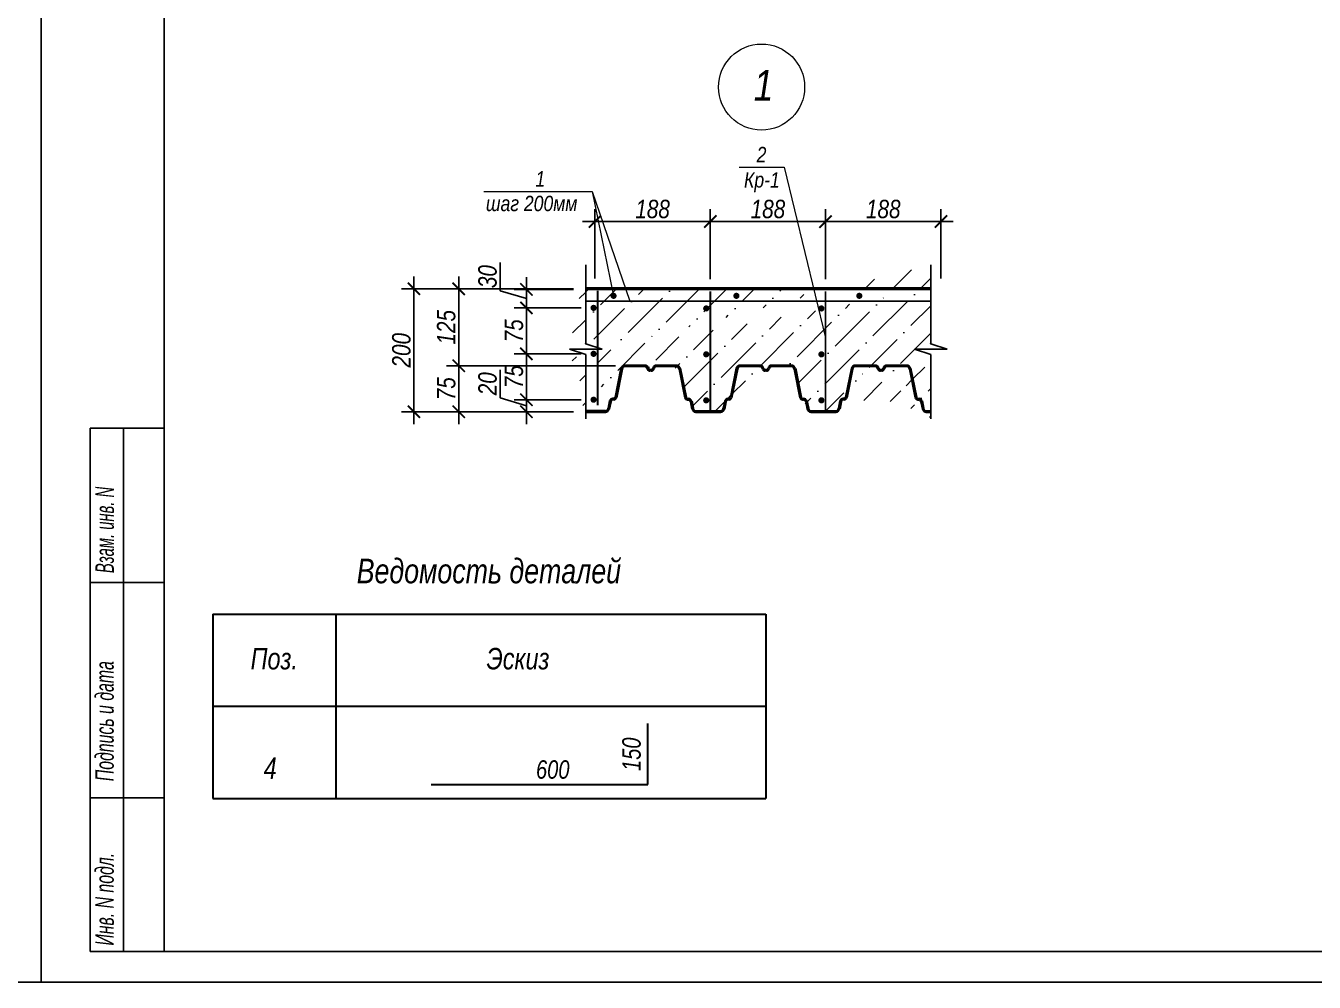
# Model space of a CAD drawing. Header units: millimetres. Extents: x 1582001 to 3303937, y 226471 to 491235.
# Drawn here: x 1707751 to 1728721, y 291255 to 306813 of the extents above; entities that cross this region are included whole.
import ezdxf

# ---------------------------------------------------------------- set-up
doc = ezdxf.new("R2010")
doc.units = ezdxf.units.MM
doc.layers.get('Defpoints').update_dxf_attribs({"color": 255, "lineweight": 30})
for name, color, linetype in [('00', 15, 'Continuous'), ('6', 7, 'Continuous'), ('Формуляр', 138, 'Continuous')]:
    doc.layers.add(name, color=color, linetype=linetype)
for name, color, linetype, lineweight in [('A-Wall-G', 22, 'Continuous', 50), ('армирование', 20, 'Continuous', 30), ('перекрытия', 7, 'Continuous', 40), ('таблица', 7, 'Continuous', 30), ('Текст', 202, 'Continuous', 15), ('Текст-пояснений', 135, 'Continuous', 15), ('Штриховки', 251, 'Continuous', 20)]:
    doc.layers.add(name, color=color, linetype=linetype, lineweight=lineweight)
doc.styles.add('STYLE1', font='ARIALNI.TTF', dxfattribs={"height": 300})
doc.styles.add('стиль1', font='ARIALNI.TTF', dxfattribs={"width": 0.98, "height": 300})
doc.dimstyles.new('М_10', dxfattribs={"dimtxt": 270, "dimasz": 200, "dimexe": 200, "dimexo": 200, "dimgap": 50, "dimtad": 1, "dimdec": 0, "dimlfac": 0.1, "dimzin": 0, "dimdsep": 46, "dimtxsty": 'стиль1', "dimblk": 'ARCHTICK', "dimcen": 200, "dimdle": 200, "dimadec": 0, "dimazin": 0, "dimtfac": 1, "dimtdec": 0, "dimtofl": 0, "dimtmove": 1, "dimatfit": 3, "dimldrblk": 'NONE', "dimfxl": 0, "dimtolj": 1, "dimtzin": 0, "dimarcsym": 0})

# ---------------------------------------------------------------- blocks, each defined once
blk = doc.blocks.new('_ArchTick')
at = {"color": 0, "linetype": 'ByBlock', "const_width": 0.15}
blk.add_lwpolyline([(-0.5, -0.5), (0.5, 0.5)], dxfattribs=at)
blk = doc.blocks.new('*D1991')
at = {"layer": 'Defpoints', "color": 0, "lineweight": -3, "ltscale": 100, "transparency": 16777216}
for p in [(1715899, 300730), (1716992, 300730), (1716865, 300535)]:
    blk.add_point(p, dxfattribs=at)
at = {"layer": 'Штриховки', "color": 0, "lineweight": -2, "ltscale": 100, "transparency": 16777216}
for p, q in [((1715471, 300761), (1715471, 301219)), ((1715899, 300335), (1715899, 300930)), ((1715899, 300632), (1715471, 300761)), ((1716792, 300730), (1715699, 300730)), ((1716665, 300535), (1715699, 300535))]:
    blk.add_line(p, q, dxfattribs=at)
at = {"layer": 'Штриховки', "color": 0, "lineweight": -2, "ltscale": 100, "transparency": 16777216, "xscale": 200, "yscale": 200, "zscale": 200}
for p, rotation in [((1715899, 300730), 90), ((1715899, 300535), 270)]:
    blk.add_blockref('_ArchTick', p, dxfattribs=dict(at, rotation=rotation))
at = {"layer": 'Штриховки', "color": 0, "ltscale": 100, "transparency": 16777216, "insert": (1715267, 300990), "char_height": 300, "attachment_point": 5, "rotation": 90, "style": 'стиль1'}
blk.add_mtext('\\A1;20', dxfattribs=at)
blk = doc.blocks.new('_None')
blk = doc.blocks.new('*D1992')
at = {"layer": 'Defpoints', "color": 0, "lineweight": -3, "ltscale": 100, "transparency": 16777216}
for p in [(1715899, 302224), (1716992, 302224), (1716992, 301477)]:
    blk.add_point(p, dxfattribs=at)
at = {"layer": 'Штриховки', "color": 0, "lineweight": -2, "ltscale": 100, "transparency": 16777216}
for p, q in [((1715899, 301277), (1715899, 302424)), ((1716792, 302224), (1715699, 302224)), ((1716792, 301477), (1715699, 301477))]:
    blk.add_line(p, q, dxfattribs=at)
at = {"layer": 'Штриховки', "color": 0, "lineweight": -2, "ltscale": 100, "transparency": 16777216, "xscale": 200, "yscale": 200, "zscale": 200}
for p, rotation in [((1715899, 302224), 90), ((1715899, 301477), 270)]:
    blk.add_blockref('_ArchTick', p, dxfattribs=dict(at, rotation=rotation))
at = {"layer": 'Штриховки', "color": 0, "ltscale": 100, "transparency": 16777216, "insert": (1715696, 301851), "char_height": 300, "attachment_point": 5, "rotation": 90, "style": 'стиль1'}
blk.add_mtext('\\A1;75', dxfattribs=at)
blk = doc.blocks.new('*D1993')
at = {"layer": 'Defpoints', "color": 0, "lineweight": -3, "ltscale": 100, "transparency": 16777216}
for p in [(1715899, 301477), (1716992, 301477), (1716992, 300730)]:
    blk.add_point(p, dxfattribs=at)
at = {"layer": 'Штриховки', "color": 0, "lineweight": -2, "ltscale": 100, "transparency": 16777216}
for p, q in [((1715899, 300530), (1715899, 301677)), ((1716792, 301477), (1715699, 301477)), ((1716792, 300730), (1715699, 300730))]:
    blk.add_line(p, q, dxfattribs=at)
at = {"layer": 'Штриховки', "color": 0, "lineweight": -2, "ltscale": 100, "transparency": 16777216, "xscale": 200, "yscale": 200, "zscale": 200}
for p, rotation in [((1715899, 301477), 90), ((1715899, 300730), 270)]:
    blk.add_blockref('_ArchTick', p, dxfattribs=dict(at, rotation=rotation))
at = {"layer": 'Штриховки', "color": 0, "ltscale": 100, "transparency": 16777216, "insert": (1715696, 301104), "char_height": 300, "attachment_point": 5, "rotation": 90, "style": 'стиль1'}
blk.add_mtext('\\A1;75', dxfattribs=at)
blk = doc.blocks.new('*D1994')
at = {"layer": 'Defpoints', "color": 0, "lineweight": -3, "ltscale": 100, "transparency": 16777216}
for p in [(1715899, 302525), (1716865, 302525), (1716992, 302224)]:
    blk.add_point(p, dxfattribs=at)
at = {"layer": 'Штриховки', "color": 0, "lineweight": -2, "ltscale": 100, "transparency": 16777216}
for p, q in [((1715471, 302503), (1715471, 302962)), ((1715899, 302024), (1715899, 302725)), ((1715899, 302375), (1715471, 302503)), ((1716665, 302525), (1715699, 302525)), ((1716792, 302224), (1715699, 302224))]:
    blk.add_line(p, q, dxfattribs=at)
at = {"layer": 'Штриховки', "color": 0, "lineweight": -2, "ltscale": 100, "transparency": 16777216, "xscale": 200, "yscale": 200, "zscale": 200}
for p, rotation in [((1715899, 302525), 90), ((1715899, 302224), 270)]:
    blk.add_blockref('_ArchTick', p, dxfattribs=dict(at, rotation=rotation))
at = {"layer": 'Штриховки', "color": 0, "ltscale": 100, "transparency": 16777216, "insert": (1715267, 302733), "char_height": 300, "attachment_point": 5, "rotation": 90, "style": 'стиль1'}
blk.add_mtext('\\A1;30', dxfattribs=at)
blk = doc.blocks.new('*D1995')
at = {"layer": 'Defpoints', "color": 0, "lineweight": -3, "ltscale": 100, "transparency": 16777216}
for p in [(1717549, 301284), (1714797, 300535), (1716865, 300535)]:
    blk.add_point(p, dxfattribs=at)
at = {"layer": 'Штриховки', "color": 0, "lineweight": -2, "ltscale": 100, "transparency": 16777216}
for p, q in [((1714797, 301484), (1714797, 300335)), ((1717349, 301284), (1714597, 301284)), ((1716665, 300535), (1714597, 300535))]:
    blk.add_line(p, q, dxfattribs=at)
at = {"layer": 'Штриховки', "color": 0, "lineweight": -2, "ltscale": 100, "transparency": 16777216, "xscale": 200, "yscale": 200, "zscale": 200}
for p, rotation in [((1714797, 301284), 90), ((1714797, 300535), 270)]:
    blk.add_blockref('_ArchTick', p, dxfattribs=dict(at, rotation=rotation))
at = {"layer": 'Штриховки', "color": 0, "ltscale": 100, "transparency": 16777216, "insert": (1714594, 300909), "char_height": 300, "attachment_point": 5, "rotation": 90, "style": 'стиль1'}
blk.add_mtext('\\A1;75', dxfattribs=at)
blk = doc.blocks.new('*D1996')
at = {"layer": 'Defpoints', "color": 0, "lineweight": -3, "ltscale": 100, "transparency": 16777216}
for p in [(1716865, 302535), (1714068, 300535), (1716665, 300535)]:
    blk.add_point(p, dxfattribs=at)
at = {"layer": 'Штриховки', "color": 0, "lineweight": -2, "ltscale": 100, "transparency": 16777216}
for p, q in [((1714068, 302735), (1714068, 300335)), ((1716665, 302535), (1713868, 302535)), ((1716465, 300535), (1713868, 300535))]:
    blk.add_line(p, q, dxfattribs=at)
at = {"layer": 'Штриховки', "color": 0, "lineweight": -2, "ltscale": 100, "transparency": 16777216, "xscale": 200, "yscale": 200, "zscale": 200}
for p, rotation in [((1714068, 302535), 90), ((1714068, 300535), 270)]:
    blk.add_blockref('_ArchTick', p, dxfattribs=dict(at, rotation=rotation))
at = {"layer": 'Штриховки', "color": 0, "ltscale": 100, "transparency": 16777216, "insert": (1713865, 301535), "char_height": 300, "attachment_point": 5, "rotation": 90, "style": 'стиль1'}
blk.add_mtext('\\A1;200', dxfattribs=at)
blk = doc.blocks.new('*D1997')
at = {"layer": 'Defpoints', "color": 0, "lineweight": -3, "ltscale": 100, "transparency": 16777216}
for p in [(1714797, 302535), (1715094, 302535), (1715094, 301284)]:
    blk.add_point(p, dxfattribs=at)
at = {"layer": 'Штриховки', "color": 0, "lineweight": -2, "ltscale": 100, "transparency": 16777216}
for p, q in [((1714797, 301084), (1714797, 302735)), ((1714894, 302535), (1714597, 302535)), ((1714894, 301284), (1714597, 301284))]:
    blk.add_line(p, q, dxfattribs=at)
at = {"layer": 'Штриховки', "color": 0, "lineweight": -2, "ltscale": 100, "transparency": 16777216, "xscale": 200, "yscale": 200, "zscale": 200}
for p, rotation in [((1714797, 302535), 90), ((1714797, 301284), 270)]:
    blk.add_blockref('_ArchTick', p, dxfattribs=dict(at, rotation=rotation))
at = {"layer": 'Штриховки', "color": 0, "ltscale": 100, "transparency": 16777216, "insert": (1714594, 301909), "char_height": 300, "attachment_point": 5, "rotation": 90, "style": 'стиль1'}
blk.add_mtext('\\A1;125', dxfattribs=at)
blk = doc.blocks.new('*D1998')
at = {"layer": 'Defpoints', "color": 0, "lineweight": -3, "ltscale": 100, "transparency": 16777216}
for p in [(1720767, 303628), (1718892, 302494), (1720767, 302494)]:
    blk.add_point(p, dxfattribs=at)
at = {"layer": 'Штриховки', "color": 0, "lineweight": -2, "ltscale": 100, "transparency": 16777216}
for p, q in [((1718892, 302694), (1718892, 303828)), ((1720767, 302694), (1720767, 303828)), ((1718692, 303628), (1720967, 303628))]:
    blk.add_line(p, q, dxfattribs=at)
at = {"layer": 'Штриховки', "color": 0, "lineweight": -2, "ltscale": 100, "transparency": 16777216, "xscale": 200, "yscale": 200, "zscale": 200, "rotation": 180}
blk.add_blockref('_ArchTick', (1718892, 303628), dxfattribs=at)
at = {"layer": 'Штриховки', "color": 0, "lineweight": -2, "ltscale": 100, "transparency": 16777216, "xscale": 200, "yscale": 200, "zscale": 200}
blk.add_blockref('_ArchTick', (1720767, 303628), dxfattribs=at)
at = {"layer": 'Штриховки', "color": 0, "ltscale": 100, "transparency": 16777216, "insert": (1719830, 303831), "char_height": 300, "attachment_point": 5, "style": 'стиль1'}
blk.add_mtext('\\A1;188', dxfattribs=at)
blk = doc.blocks.new('*D1999')
at = {"layer": 'Defpoints', "color": 0, "lineweight": -3, "ltscale": 100, "transparency": 16777216}
for p in [(1718892, 303628), (1717014, 302503), (1718892, 302494)]:
    blk.add_point(p, dxfattribs=at)
at = {"layer": 'Штриховки', "color": 0, "lineweight": -2, "ltscale": 100, "transparency": 16777216}
for p, q in [((1717014, 302703), (1717014, 303828)), ((1718892, 302694), (1718892, 303828)), ((1716814, 303628), (1719092, 303628))]:
    blk.add_line(p, q, dxfattribs=at)
at = {"layer": 'Штриховки', "color": 0, "lineweight": -2, "ltscale": 100, "transparency": 16777216, "xscale": 200, "yscale": 200, "zscale": 200, "rotation": 180}
blk.add_blockref('_ArchTick', (1717014, 303628), dxfattribs=at)
at = {"layer": 'Штриховки', "color": 0, "lineweight": -2, "ltscale": 100, "transparency": 16777216, "xscale": 200, "yscale": 200, "zscale": 200}
blk.add_blockref('_ArchTick', (1718892, 303628), dxfattribs=at)
at = {"layer": 'Штриховки', "color": 0, "ltscale": 100, "transparency": 16777216, "insert": (1717953, 303831), "char_height": 300, "attachment_point": 5, "style": 'стиль1'}
blk.add_mtext('\\A1;188', dxfattribs=at)
blk = doc.blocks.new('*D2000')
at = {"layer": 'Defpoints', "color": 0, "lineweight": -3, "ltscale": 100, "transparency": 16777216}
for p in [(1720767, 303628), (1720767, 302494), (1722646, 302503)]:
    blk.add_point(p, dxfattribs=at)
at = {"layer": 'Штриховки', "color": 0, "lineweight": -2, "ltscale": 100, "transparency": 16777216}
for p, q in [((1720767, 302694), (1720767, 303828)), ((1722646, 302703), (1722646, 303828)), ((1722846, 303628), (1720567, 303628))]:
    blk.add_line(p, q, dxfattribs=at)
at = {"layer": 'Штриховки', "color": 0, "lineweight": -2, "ltscale": 100, "transparency": 16777216, "xscale": 200, "yscale": 200, "zscale": 200, "rotation": 180}
blk.add_blockref('_ArchTick', (1720767, 303628), dxfattribs=at)
at = {"layer": 'Штриховки', "color": 0, "lineweight": -2, "ltscale": 100, "transparency": 16777216, "xscale": 200, "yscale": 200, "zscale": 200}
blk.add_blockref('_ArchTick', (1722646, 303628), dxfattribs=at)
at = {"layer": 'Штриховки', "color": 0, "ltscale": 100, "transparency": 16777216, "insert": (1721707, 303831), "char_height": 300, "attachment_point": 5, "style": 'стиль1'}
blk.add_mtext('\\A1;188', dxfattribs=at)

msp = doc.modelspace()

# ---------------------------------------------------------------- hatches: boundary and pattern name
at = {"layer": 'Штриховки', "ltscale": 100}
h = msp.add_hatch(dxfattribs=at)
h.set_pattern_fill('ANSI36', color=256, scale=100, style=0)
h.set_pattern_definition([(45, (1716599.55, 300419.83), (168.38, 617.393), [793.75, -158.75, 0, -158.75])])
edge = h.paths.add_edge_path(flags=16)
edge.add_arc((1721055, 300694.8), 49, 90, 168.87383)
edge.add_arc((1721055, 300694.8), 49, 90, 168.87383, ccw=False)
h.paths.add_polyline_path([(1721006.9, 300704.3), (1720983.5, 300585)], flags=16)
edge = h.paths.add_edge_path(flags=17)
edge.add_arc((1720933.4, 300594.8), 51, 270, 348.87383)
edge.add_arc((1720933.4, 300594.8), 51, 270, 348.87383, ccw=False)
edge = h.paths.add_edge_path(flags=16)
edge.add_arc((1721055, 300694.8), 40, 90, 168.87383)
edge.add_arc((1721055, 300694.8), 40, 90, 168.87383, ccw=False)
h.paths.add_polyline_path([(1721015.8, 300702.5), (1720992.3, 300583.2)], flags=16)
edge = h.paths.add_edge_path(flags=16)
edge.add_arc((1720933.4, 300594.8), 60, 270, 348.87383)
edge.add_arc((1720933.4, 300594.8), 60, 270, 348.87383, ccw=False)
h.paths.add_polyline_path([(1721069.2, 300743.8), (1721055, 300743.8)], flags=16)
edge = h.paths.add_edge_path(flags=16)
edge.add_arc((1721069.2, 300774.8), 31, 270, 348.87383)
edge.add_arc((1721069.2, 300774.8), 31, 270, 348.87383, ccw=False)
h.paths.add_polyline_path([(1721069.2, 300734.8), (1721055, 300734.8)], flags=16)
edge = h.paths.add_edge_path(flags=16)
edge.add_arc((1721069.2, 300774.8), 40, 270, 348.87383)
edge.add_arc((1721069.2, 300774.8), 40, 270, 348.87383, ccw=False)
edge = h.paths.add_edge_path()
edge.add_line((1722480.6, 302534.8), (1716864.9, 302534.8))
edge.add_line((1717183.4, 300543.8), (1716864.9, 300543.8))
edge.add_arc((1717183.4, 300594.8), 51, 270, 348.87383)
edge.add_line((1717256.9, 300704.3), (1717233.5, 300585))
edge.add_arc((1717305, 300694.8), 49, 90, 168.87383)
edge.add_arc((1717319.2, 300774.8), 31, 270, 348.87383)
edge.add_line((1717443.5, 301236.2), (1717349.6, 300768.8))
edge.add_line((1717830.3, 301283.8), (1717501.4, 301283.8))
edge.add_arc((1717501.4, 301224.8), 59, 90, 168.87383)
edge.add_arc((1717501.4, 301224.8), 50, 90, 168.87383)
edge.add_arc((1717909.7, 301244.8), 31, 187.18076, 270)
edge.add_arc((1717909.7, 301244.8), 40, 187.18076, 270)
edge.add_arc((1717830.3, 301234.8), 49, 7.18076, 90)
edge.add_arc((1717830.3, 301234.8), 40, 7.18076, 90)
edge.add_line((1717930.9, 301213.8), (1717909.7, 301213.8))
edge.add_line((1717930.9, 301204.8), (1717909.7, 301204.8))
edge.add_line((1717830.3, 301274.8), (1717501.4, 301274.8))
edge.add_arc((1717930.9, 301244.8), 31, 270, 352.81924)
edge.add_arc((1717930.9, 301244.8), 40, 270, 352.81924)
edge.add_arc((1718010.3, 301234.8), 49, 90, 172.81924)
edge.add_arc((1718010.3, 301234.8), 40, 90, 172.81924)
edge.add_line((1718339.2, 301283.8), (1718010.3, 301283.8))
edge.add_line((1718339.2, 301274.8), (1718010.3, 301274.8))
edge.add_arc((1718339.2, 301224.8), 59, 11.12617, 90)
edge.add_arc((1718339.2, 301224.8), 50, 11.12617, 90)
edge.add_arc((1718657.1, 300594.8), 51, 191.12617, 270)
edge.add_arc((1718657.1, 300594.8), 60, 191.12617, 270)
edge.add_line((1718583.6, 300704.3), (1718607.1, 300585))
edge.add_line((1718574.8, 300702.5), (1718598.3, 300583.2))
edge.add_arc((1718535.6, 300694.8), 49, 11.12617, 90)
edge.add_arc((1718535.6, 300694.8), 40, 11.12617, 90)
edge.add_line((1718521.4, 300743.8), (1718535.6, 300743.8))
edge.add_line((1718521.4, 300734.8), (1718535.6, 300734.8))
edge.add_arc((1718521.4, 300774.8), 31, 191.12617, 270)
edge.add_arc((1718521.4, 300774.8), 40, 191.12617, 270)
edge.add_line((1718397.1, 301236.2), (1718490.9, 300768.8))
edge.add_line((1718388.2, 301234.5), (1718482.1, 300767.1))
edge.add_line((1718657.1, 300543.8), (1719058.4, 300543.8))
edge.add_line((1718657.1, 300534.8), (1719058.4, 300534.8))
edge.add_arc((1719376.4, 301224.8), 59, 90, 168.87383)
edge.add_arc((1719376.4, 301224.8), 50, 90, 168.87383)
edge.add_arc((1719058.4, 300594.8), 51, 270, 348.87383)
edge.add_arc((1719058.4, 300594.8), 60, 270, 348.87383)
edge.add_line((1719131.9, 300704.3), (1719108.5, 300585))
edge.add_line((1719140.8, 300702.5), (1719117.3, 300583.2))
edge.add_arc((1719180, 300694.8), 49, 90, 168.87383)
edge.add_arc((1719180, 300694.8), 40, 90, 168.87383)
edge.add_line((1719194.2, 300743.8), (1719180, 300743.8))
edge.add_line((1719194.2, 300734.8), (1719180, 300734.8))
edge.add_arc((1719194.2, 300774.8), 31, 270, 348.87383)
edge.add_arc((1719194.2, 300774.8), 40, 270, 348.87383)
edge.add_line((1719318.5, 301236.2), (1719224.6, 300768.8))
edge.add_line((1719327.3, 301234.5), (1719233.5, 300767.1))
edge.add_line((1719705.3, 301283.8), (1719376.4, 301283.8))
edge.add_line((1719705.3, 301274.8), (1719376.4, 301274.8))
edge.add_arc((1719784.7, 301244.8), 31, 187.18076, 270)
edge.add_arc((1719784.7, 301244.8), 40, 187.18076, 270)
edge.add_arc((1719705.3, 301234.8), 49, 7.18076, 90)
edge.add_arc((1719705.3, 301234.8), 40, 7.18076, 90)
edge.add_line((1719805.9, 301213.8), (1719784.7, 301213.8))
edge.add_line((1719805.9, 301204.8), (1719784.7, 301204.8))
edge.add_arc((1719805.9, 301244.8), 31, 270, 352.81924)
edge.add_arc((1719805.9, 301244.8), 40, 270, 352.81924)
edge.add_arc((1719885.3, 301234.8), 49, 90, 172.81924)
edge.add_arc((1719885.3, 301234.8), 40, 90, 172.81924)
edge.add_line((1720214.2, 301283.8), (1719885.3, 301283.8))
edge.add_line((1720214.2, 301274.8), (1719885.3, 301274.8))
edge.add_arc((1720214.2, 301224.8), 59, 11.12617, 90)
edge.add_arc((1720214.2, 301224.8), 50, 11.12617, 90)
edge.add_arc((1720532.1, 300594.8), 51, 191.12617, 270)
edge.add_arc((1720532.1, 300594.8), 60, 191.12617, 270)
edge.add_line((1720458.6, 300704.3), (1720482.1, 300585))
edge.add_line((1720449.8, 300702.5), (1720473.3, 300583.2))
edge.add_arc((1720410.6, 300694.8), 49, 11.12617, 90)
edge.add_arc((1720410.6, 300694.8), 40, 11.12617, 90)
edge.add_line((1720396.4, 300743.8), (1720410.6, 300743.8))
edge.add_line((1720396.4, 300734.8), (1720410.6, 300734.8))
edge.add_arc((1720396.4, 300774.8), 31, 191.12617, 270)
edge.add_arc((1720396.4, 300774.8), 40, 191.12617, 270)
edge.add_line((1720272.1, 301236.2), (1720365.9, 300768.8))
edge.add_line((1720263.2, 301234.5), (1720357.1, 300767.1))
edge.add_line((1720532.1, 300543.8), (1720933.4, 300543.8))
edge.add_line((1720532.1, 300534.8), (1720933.4, 300534.8))
edge.add_arc((1721251.4, 301224.8), 59, 90, 168.87383)
edge.add_arc((1721251.4, 301224.8), 50, 90, 168.87383)
edge.add_line((1721580.3, 301283.8), (1721251.4, 301283.8))
edge.add_line((1721580.3, 301274.8), (1721251.4, 301274.8))
edge.add_arc((1721659.7, 301244.8), 31, 187.18076, 270)
edge.add_arc((1721659.7, 301244.8), 40, 187.18076, 270)
edge.add_arc((1721580.3, 301234.8), 49, 7.18076, 90)
edge.add_arc((1721580.3, 301234.8), 40, 7.18076, 90)
edge.add_line((1721680.9, 301213.8), (1721659.7, 301213.8))
edge.add_line((1721680.9, 301204.8), (1721659.7, 301204.8))
edge.add_arc((1721680.9, 301244.8), 31, 270, 352.81924)
edge.add_arc((1721680.9, 301244.8), 40, 270, 352.81924)
edge.add_arc((1721760.3, 301234.8), 49, 90, 172.81924)
edge.add_arc((1721760.3, 301234.8), 40, 90, 172.81924)
edge.add_line((1722089.2, 301283.8), (1721760.3, 301283.8))
edge.add_line((1722089.2, 301274.8), (1721760.3, 301274.8))
edge.add_arc((1722285.6, 300694.8), 49, 11.12617, 90)
edge.add_arc((1722285.6, 300694.8), 40, 11.12617, 90)
edge.add_line((1722271.4, 300743.8), (1722285.6, 300743.8))
edge.add_line((1722271.4, 300734.8), (1722285.6, 300734.8))
edge.add_arc((1722271.4, 300774.8), 31, 191.12617, 270)
edge.add_arc((1722271.4, 300774.8), 40, 191.12617, 270)
edge.add_arc((1722089.2, 301224.8), 59, 11.12617, 90)
edge.add_arc((1722089.2, 301224.8), 50, 11.12617, 90)
edge.add_line((1722147.1, 301236.2), (1722240.9, 300768.8))
edge.add_line((1722138.2, 301234.5), (1722232.1, 300767.1))
edge.add_line((1721193.5, 301236.2), (1721099.6, 300768.8))
edge.add_line((1721202.3, 301234.5), (1721108.5, 300767.1))
edge.add_line((1722407.1, 300543.8), (1722480.6, 300543.8))
edge.add_line((1722407.1, 300534.8), (1722480.6, 300534.8))
edge.add_arc((1722407.1, 300594.8), 51, 191.12617, 270)
edge.add_arc((1722407.1, 300594.8), 60, 191.12617, 270)
edge.add_line((1722333.6, 300704.3), (1722357.1, 300585))
edge.add_line((1722324.8, 300702.5), (1722348.3, 300583.2))
edge.add_line((1722480.6, 300419.8), (1722480.6, 301464.2))
edge.add_line((1722480.6, 301464.2), (1722215.2, 301552.7))
edge.add_line((1722215.2, 301552.7), (1722745.9, 301552.7))
edge.add_line((1722745.9, 301552.7), (1722480.6, 301641.1))
edge.add_line((1722480.6, 301641.1), (1722480.6, 302925.6))
edge.add_line((1717130.3, 301552.7), (1716864.9, 301641.1))
edge.add_line((1716864.9, 301641.1), (1716864.9, 302925.6))
edge.add_line((1716599.5, 301552.7), (1717130.3, 301552.7))
edge.add_line((1716864.9, 301464.2), (1716599.5, 301552.7))
edge.add_line((1716864.9, 300419.8), (1716864.9, 301464.2))

# ---------------------------------------------------------------- linework, layer by layer
at = {"layer": '00', "color": 15, "linetype": 'Continuous'}
for p, q in [((1716864.9, 301641.1), (1716864.9, 302925.6)), ((1722480.6, 301641.1), (1722480.6, 302925.6)), ((1717130.3, 301552.7), (1716864.9, 301641.1)), ((1722745.9, 301552.7), (1722480.6, 301641.1)), ((1716599.5, 301552.7), (1717130.3, 301552.7)), ((1716864.9, 301464.2), (1716599.5, 301552.7)), ((1716864.9, 300419.8), (1716864.9, 301464.2)), ((1722215.2, 301552.7), (1722745.9, 301552.7)), ((1722480.6, 301464.2), (1722215.2, 301552.7)), ((1722480.6, 300419.8), (1722480.6, 301464.2))]:
    msp.add_line(p, q, dxfattribs=at)
at = {"layer": '00', "color": 15, "linetype": 'Continuous', "const_width": 30}
for points in [[(1717058.6, 302503), (1717058.6, 300641.6)], [(1718892.2, 302494), (1718892.2, 300562.6)], [(1720767.2, 302494), (1720767.2, 300562.6)], [(1716864.9, 302334.8), (1722480.6, 302334.8)]]:
    msp.add_lwpolyline(points, dxfattribs=at)
at = {"layer": '00', "color": 15, "linetype": 'Continuous', "const_width": 49.8}
for points in [[(1717341.9, 302420.4, -1), (1717291.6, 302420.4, -1)], [(1719341.9, 302420.4, -1), (1719291.6, 302420.4, -1)], [(1721341.9, 302420.4, -1), (1721291.6, 302420.4, -1)], [(1717017, 302224.3, -1), (1716966.7, 302224.3, -1)], [(1718850.6, 302215.3, -1), (1718800.3, 302215.3, -1)], [(1720725.6, 302215.3, -1), (1720675.3, 302215.3, -1)], [(1717017, 301477.1, -1), (1716966.7, 301477.1, -1)], [(1718850.6, 301468.1, -1), (1718800.3, 301468.1, -1)], [(1720725.6, 301468.1, -1), (1720675.3, 301468.1, -1)], [(1717017, 300730, -1), (1716966.7, 300730, -1)], [(1718850.6, 300721, -1), (1718800.3, 300721, -1)], [(1720725.6, 300721, -1), (1720675.3, 300721, -1)]]:
    msp.add_lwpolyline(points, format="xyb", close=True, dxfattribs=at)
at = {"layer": '6', "color": 12}
for p in [(1716864.9, 301641.1), (1722480.6, 301641.1)]:
    msp.add_point(p, dxfattribs=at)
at = {"layer": 'A-Wall-G', "color": 0, "ltscale": 100}
msp.add_line((1722480.6, 302534.8), (1716864.9, 302534.8), dxfattribs=at)
at = {"layer": 'армирование'}
for p, q in [((1717876.6, 294470.8), (1717876.6, 295464.1)), ((1717876.6, 294470.8), (1717876.6, 295464.1)), ((1714347.6, 294470.8), (1717876.6, 294470.8)), ((1714347.6, 294470.8), (1717876.6, 294470.8))]:
    msp.add_line(p, q, dxfattribs=at)
at = {"layer": 'перекрытия', "lineweight": 40, "ltscale": 100}
for p, q in [((1717443.5, 301236.2), (1717349.6, 300768.8)), ((1717452.3, 301234.5), (1717358.5, 300767.1)), ((1717830.3, 301283.8), (1717501.4, 301283.8)), ((1717830.3, 301274.8), (1717501.4, 301274.8)), ((1717930.9, 301213.8), (1717909.7, 301213.8)), ((1717930.9, 301204.8), (1717909.7, 301204.8)), ((1718339.2, 301283.8), (1718010.3, 301283.8)), ((1718339.2, 301274.8), (1718010.3, 301274.8)), ((1718388.2, 301234.5), (1718482.1, 300767.1)), ((1718397.1, 301236.2), (1718490.9, 300768.8)), ((1719318.5, 301236.2), (1719224.6, 300768.8)), ((1719327.3, 301234.5), (1719233.5, 300767.1)), ((1719705.3, 301283.8), (1719376.4, 301283.8)), ((1719705.3, 301274.8), (1719376.4, 301274.8)), ((1719805.9, 301213.8), (1719784.7, 301213.8)), ((1719805.9, 301204.8), (1719784.7, 301204.8)), ((1720214.2, 301283.8), (1719885.3, 301283.8)), ((1720214.2, 301274.8), (1719885.3, 301274.8)), ((1720263.2, 301234.5), (1720357.1, 300767.1)), ((1720272.1, 301236.2), (1720365.9, 300768.8)), ((1721193.5, 301236.2), (1721099.6, 300768.8)), ((1721202.3, 301234.5), (1721108.5, 300767.1)), ((1721580.3, 301283.8), (1721251.4, 301283.8)), ((1721580.3, 301274.8), (1721251.4, 301274.8)), ((1721680.9, 301213.8), (1721659.7, 301213.8)), ((1721680.9, 301204.8), (1721659.7, 301204.8)), ((1722089.2, 301283.8), (1721760.3, 301283.8)), ((1722089.2, 301274.8), (1721760.3, 301274.8)), ((1722138.2, 301234.5), (1722232.1, 300767.1)), ((1722147.1, 301236.2), (1722240.9, 300768.8)), ((1717319.2, 300743.8), (1717305, 300743.8)), ((1717319.2, 300734.8), (1717305, 300734.8)), ((1718521.4, 300743.8), (1718535.6, 300743.8)), ((1718521.4, 300734.8), (1718535.6, 300734.8)), ((1719194.2, 300743.8), (1719180, 300743.8)), ((1719194.2, 300734.8), (1719180, 300734.8)), ((1720396.4, 300743.8), (1720410.6, 300743.8)), ((1720396.4, 300734.8), (1720410.6, 300734.8)), ((1721069.2, 300743.8), (1721055, 300743.8)), ((1721069.2, 300743.8), (1721055, 300743.8)), ((1721069.2, 300734.8), (1721055, 300734.8)), ((1721069.2, 300734.8), (1721055, 300734.8)), ((1722271.4, 300743.8), (1722285.6, 300743.8)), ((1722271.4, 300734.8), (1722285.6, 300734.8)), ((1716864.9, 300543.8), (1717183.4, 300543.8)), ((1717183.4, 300543.8), (1716864.9, 300543.8)), ((1716864.9, 300534.8), (1717183.4, 300534.8)), ((1717183.4, 300534.8), (1716864.9, 300534.8)), ((1717256.9, 300704.3), (1717233.5, 300585)), ((1717265.8, 300702.5), (1717242.3, 300583.2)), ((1718574.8, 300702.5), (1718598.3, 300583.2)), ((1718583.6, 300704.3), (1718607.1, 300585)), ((1718657.1, 300543.8), (1719058.4, 300543.8)), ((1718657.1, 300534.8), (1719058.4, 300534.8)), ((1719131.9, 300704.3), (1719108.5, 300585)), ((1719140.8, 300702.5), (1719117.3, 300583.2)), ((1720449.8, 300702.5), (1720473.3, 300583.2)), ((1720458.6, 300704.3), (1720482.1, 300585)), ((1720532.1, 300543.8), (1720933.4, 300543.8)), ((1720532.1, 300534.8), (1720933.4, 300534.8)), ((1721006.9, 300704.3), (1720983.5, 300585)), ((1721006.9, 300704.3), (1720983.5, 300585)), ((1721015.8, 300702.5), (1720992.3, 300583.2)), ((1721015.8, 300702.5), (1720992.3, 300583.2)), ((1722324.8, 300702.5), (1722348.3, 300583.2)), ((1722333.6, 300704.3), (1722357.1, 300585)), ((1722407.1, 300543.8), (1722480.6, 300543.8)), ((1722407.1, 300534.8), (1722480.6, 300534.8))]:
    msp.add_line(p, q, dxfattribs=at)
for centre, radius, start, end in [((1717501.4, 301224.8), 59, 90, 168.87383), ((1717501.4, 301224.8), 50, 90, 168.87383), ((1717830.3, 301234.8), 49, 7.18076, 90), ((1717830.3, 301234.8), 40, 7.18076, 90), ((1717909.7, 301244.8), 40, 187.18076, 270), ((1717909.7, 301244.8), 31, 187.18076, 270), ((1717930.9, 301244.8), 31, 270, 352.81924), ((1717930.9, 301244.8), 40, 270, 352.81924), ((1718010.3, 301234.8), 49, 90, 172.81924), ((1718010.3, 301234.8), 40, 90, 172.81924), ((1718339.2, 301224.8), 59, 11.12617, 90), ((1718339.2, 301224.8), 50, 11.12617, 90), ((1719376.4, 301224.8), 59, 90, 168.87383), ((1719376.4, 301224.8), 50, 90, 168.87383), ((1719705.3, 301234.8), 49, 7.18076, 90), ((1719705.3, 301234.8), 40, 7.18076, 90), ((1719784.7, 301244.8), 40, 187.18076, 270), ((1719784.7, 301244.8), 31, 187.18076, 270), ((1719805.9, 301244.8), 31, 270, 352.81924), ((1719805.9, 301244.8), 40, 270, 352.81924), ((1719885.3, 301234.8), 49, 90, 172.81924), ((1719885.3, 301234.8), 40, 90, 172.81924), ((1720214.2, 301224.8), 59, 11.12617, 90), ((1720214.2, 301224.8), 50, 11.12617, 90), ((1721251.4, 301224.8), 59, 90, 168.87383), ((1721251.4, 301224.8), 50, 90, 168.87383), ((1721580.3, 301234.8), 49, 7.18076, 90), ((1721580.3, 301234.8), 40, 7.18076, 90), ((1721659.7, 301244.8), 40, 187.18076, 270), ((1721659.7, 301244.8), 31, 187.18076, 270), ((1721680.9, 301244.8), 31, 270, 352.81924), ((1721680.9, 301244.8), 40, 270, 352.81924), ((1721760.3, 301234.8), 49, 90, 172.81924), ((1721760.3, 301234.8), 40, 90, 172.81924), ((1722089.2, 301224.8), 59, 11.12617, 90), ((1722089.2, 301224.8), 50, 11.12617, 90), ((1717305, 300694.8), 49, 90, 168.87383), ((1717305, 300694.8), 40, 90, 168.87383), ((1717319.2, 300774.8), 31, 270, 348.87383), ((1717319.2, 300774.8), 40, 270, 348.87383), ((1718521.4, 300774.8), 40, 191.12617, 270), ((1718521.4, 300774.8), 31, 191.12617, 270), ((1718535.6, 300694.8), 49, 11.12617, 90), ((1718535.6, 300694.8), 40, 11.12617, 90), ((1719180, 300694.8), 49, 90, 168.87383), ((1719180, 300694.8), 40, 90, 168.87383), ((1719194.2, 300774.8), 31, 270, 348.87383), ((1719194.2, 300774.8), 40, 270, 348.87383), ((1720396.4, 300774.8), 40, 191.12617, 270), ((1720396.4, 300774.8), 31, 191.12617, 270), ((1720410.6, 300694.8), 49, 11.12617, 90), ((1720410.6, 300694.8), 40, 11.12617, 90), ((1721055, 300694.8), 49, 90, 168.87383), ((1721055, 300694.8), 49, 90, 168.87383), ((1721055, 300694.8), 40, 90, 168.87383), ((1721055, 300694.8), 40, 90, 168.87383), ((1721069.2, 300774.8), 31, 270, 348.87383), ((1721069.2, 300774.8), 31, 270, 348.87383), ((1721069.2, 300774.8), 40, 270, 348.87383), ((1721069.2, 300774.8), 40, 270, 348.87383), ((1722271.4, 300774.8), 40, 191.12617, 270), ((1722271.4, 300774.8), 31, 191.12617, 270), ((1722285.6, 300694.8), 49, 11.12617, 90), ((1722285.6, 300694.8), 40, 11.12617, 90), ((1717183.4, 300594.8), 51, 270, 348.87383), ((1717183.4, 300594.8), 51, 270, 348.87383), ((1717183.4, 300594.8), 51, 270, 348.87383), ((1717183.4, 300594.8), 60, 270, 348.87383), ((1717183.4, 300594.8), 60, 270, 348.87383), ((1717183.4, 300594.8), 60, 270, 348.87383), ((1718657.1, 300594.8), 60, 191.12617, 270), ((1718657.1, 300594.8), 51, 191.12617, 270), ((1719058.4, 300594.8), 51, 270, 348.87383), ((1719058.4, 300594.8), 60, 270, 348.87383), ((1720532.1, 300594.8), 60, 191.12617, 270), ((1720532.1, 300594.8), 51, 191.12617, 270), ((1720933.4, 300594.8), 51, 270, 348.87383), ((1720933.4, 300594.8), 51, 270, 348.87383), ((1720933.4, 300594.8), 60, 270, 348.87383), ((1720933.4, 300594.8), 60, 270, 348.87383), ((1722407.1, 300594.8), 60, 191.12617, 270), ((1722407.1, 300594.8), 51, 191.12617, 270)]:
    msp.add_arc(centre, radius, start, end, dxfattribs=at)
at = {"layer": 'таблица', "ltscale": 500}
for p, q in [((1710794.5, 297243.6), (1719794.5, 297243.6)), ((1710794.5, 297243.6), (1719794.5, 297243.6)), ((1710794.5, 297243.6), (1710794.5, 294243.6)), ((1712794.5, 297243.6), (1712794.5, 294243.6)), ((1712794.5, 297243.6), (1712794.5, 294243.6)), ((1719794.5, 297243.6), (1719794.5, 294243.6)), ((1719794.5, 297243.6), (1719794.5, 294243.6)), ((1710794.5, 295743.6), (1719794.5, 295743.6)), ((1710794.5, 295743.6), (1719794.5, 295743.6)), ((1710794.5, 294243.6), (1719794.5, 294243.6))]:
    msp.add_line(p, q, dxfattribs=at)
at = {"layer": 'Текст-пояснений', "ltscale": 100}
for p, q in [((1719363.7, 304512.6), (1720095.1, 304512.6)), ((1715205.6, 304117.9), (1716971.6, 304117.9))]:
    msp.add_line(p, q, dxfattribs=at)
at = {"layer": 'Текст-пояснений', "ltscale": 2}
for p, q in [((1720095.1, 304512.6), (1720767.2, 301738.6)), ((1716971.6, 304117.9), (1717582.4, 302334.8)), ((1716971.6, 304117.9), (1717311.8, 302445.1))]:
    msp.add_line(p, q, dxfattribs=at)
msp.add_circle((1719726.6, 305816.2), 700, dxfattribs=at)
at = {"layer": 'Формуляр', "color": 0}
for p, q in [((1708800.7, 291755.1), (1708800.7, 300267.3)), ((1710000.7, 300267.3), (1708800.7, 300267.3)), ((1709340.1, 291755.1), (1709340.1, 300267.3)), ((1710000.7, 297755.1), (1708800.7, 297755.1)), ((1710000.7, 294255.1), (1708800.7, 294255.1)), ((1710000.7, 294255.1), (1708800.7, 294255.1)), ((1710000.7, 291755.1), (1708800.7, 291755.1)), ((1710000.7, 291755.1), (1719000.7, 291755.1)), ((1710000.7, 291755.1), (1719000.7, 291755.1))]:
    msp.add_line(p, q, dxfattribs=at)
for points in [[(1666000.8, 320955), (1708000.7, 320955), (1708000.7, 291255.1), (1666000.8, 291255.1)], [(1708000.7, 320955), (1750000.6, 320955), (1750000.6, 291255.1), (1708000.7, 291255.1)], [(1710000.7, 291755.1), (1710000.7, 320444.9), (1749500.6, 320444.9), (1749500.6, 291755.1)]]:
    msp.add_lwpolyline(points, close=True, dxfattribs=at)

# ---------------------------------------------------------------- texts
at = {"layer": 'Текст', "style": 'STYLE1', "width": 0.95}
for s, height, p in [('Ведомость деталей', 400, (1713136.8, 297743.9)), ('Поз.', 350, (1711410.4, 296343.6)), ('Эскиз', 350, (1715250.3, 296343.6)), ('4', 350, (1711623.3, 294560.8)), ('4', 350, (1711623.3, 294560.8)), ('600', 300, (1716055.2, 294564.9))]:
    msp.add_text(s, height=height, dxfattribs=at).set_placement(p)
at = {"layer": 'Текст', "ltscale": 100, "style": 'STYLE1', "width": 0.95}
msp.add_text('150', height=300, rotation=90, dxfattribs=at).set_placement((1717758.7, 294690.8))
at = {"layer": 'Текст-пояснений', "ltscale": 2, "style": 'STYLE1'}
msp.add_text('1', height=500, dxfattribs=at).set_placement((1719598.8, 305596.3))
at = {"layer": 'Текст-пояснений', "ltscale": 2, "char_height": 250, "width": 12867.82, "attachment_point": 1, "style": 'STYLE1'}
for s, insert in [('2', (1719646.2, 304843.2)), ('1', (1716045.5, 304448.5)), ('Кр-1', (1719440.2, 304431.6)), ('шаг 200мм', (1715240, 304047.8))]:
    msp.add_mtext(s, dxfattribs=dict(at, insert=insert))
at = {"layer": 'Формуляр', "color": 0, "style": 'STYLE1'}
for s, width, p in [('Взам. инв. N', 0.7, (1709184.6, 297910.5)), ('Подпись и дата', 0.75, (1709181.8, 294524.9)), ('Инв. N подл.', 0.75, (1709181.8, 291851.5))]:
    msp.add_text(s, height=300, rotation=90, dxfattribs=dict(at, width=width)).set_placement(p)

# ---------------------------------------------------------------- dimensions: what is measured, and where the dimension line sits
at = {"layer": 'Штриховки', "ltscale": 100}
dim = msp.add_linear_dim(base=(1718892.2, 303628.2), p1=(1717013.6, 302503), p2=(1718892.2, 302494), dimstyle='М_10', override={"dimlfac": 0.1, "dimtxsty": 'стиль1', "dimblk1": 'ArchTick', "dimblk2": 'ArchTick', "dimsah": 1, "dimtolj": 1}, dxfattribs=at)
dim.commit()
dim.dimension.update_dxf_attribs({"geometry": '*D1999', "text_midpoint": (1717952.9, 303831.4)})
dim = msp.add_linear_dim(base=(1720767.2419867, 303628.1938816), p1=(1718892.2419867, 302493.9822513), p2=(1720767.2419867, 302493.9822513), dimstyle='М_10', dxfattribs=at)
dim.commit()
dim.dimension.update_dxf_attribs({"geometry": '*D1998', "text_midpoint": (1719829.7419867, 303831.3657779)})
for base, p1, p2, angle, picture, middle in [((1720767.2, 303628.2), (1722645.9, 302503), (1720767.2, 302494), 180, '*D2000', (1721706.5, 303831.4)), ((1714796.7, 302534.8), (1715094.1, 301283.8), (1715094.1, 302534.8), 90, '*D1997', (1714593.6, 301909.3))]:
    dim = msp.add_linear_dim(base=base, p1=p1, p2=p2, angle=angle, dimstyle='М_10', override={"dimlfac": 0.1, "dimtxsty": 'стиль1', "dimblk1": 'ArchTick', "dimblk2": 'ArchTick', "dimsah": 1, "dimtolj": 1}, dxfattribs=at)
    dim.commit()
    dim.dimension.update_dxf_attribs({"geometry": picture, "text_midpoint": middle})
for base, p1, p2, picture, middle in [((1715898.8, 302524.8), (1716991.9, 302224.3), (1716864.9, 302524.8), '*D1994', (1715267.5, 302553)), ((1714068, 300534.8), (1716864.9, 302534.8), (1716664.9, 300534.8), '*D1996', (1713864.8, 301534.8)), ((1715898.8, 302224.3), (1716991.9, 301477.1), (1716991.9, 302224.3), '*D1992', (1715696.3, 301850.7)), ((1715898.8, 301477.1), (1716991.9, 300730), (1716991.9, 301477.1), '*D1993', (1715696.3, 301103.5)), ((1714796.7, 300534.8), (1717549.3, 301283.8), (1716864.9, 300534.8), '*D1995', (1714594.2, 300909.3)), ((1715898.8, 300730), (1716864.9, 300534.8), (1716991.9, 300730), '*D1991', (1715267.5, 300810.8))]:
    dim = msp.add_linear_dim(base=base, p1=p1, p2=p2, angle=90, dimstyle='М_10', dxfattribs=at)
    dim.commit()
    dim.dimension.update_dxf_attribs({"geometry": picture, "text_midpoint": middle})

doc.saveas('drawing.dxf')
